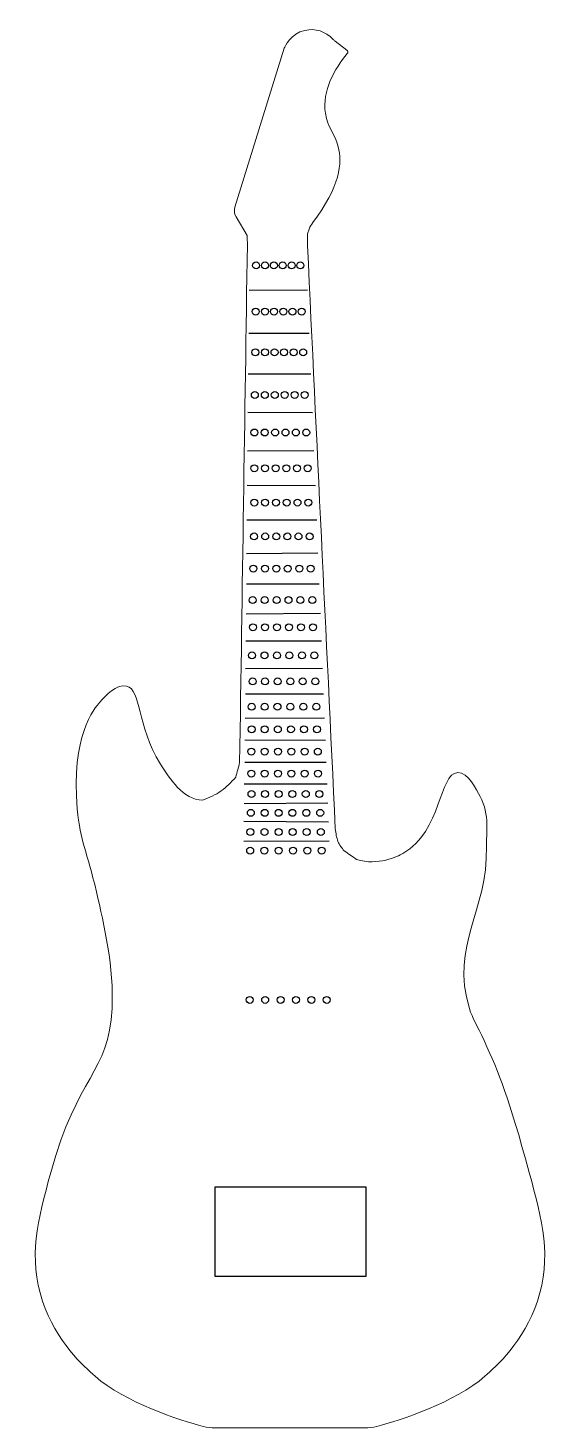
# Model space of a CAD drawing. Header units: inches. Extents: x 8.1 to 23.8, y 2.8 to 44.7.
import ezdxf

# ---------------------------------------------------------------- set-up
doc = ezdxf.new("R2010")
doc.units = ezdxf.units.IN
doc.header["$MEASUREMENT"] = 0
doc.layers.add('Frets', color=7, linetype='Continuous')
doc.layers.add('LED Holes', color=7, linetype='Continuous')
doc.layers.add('Guitar Outline', color=7, linetype='Continuous', lineweight=0)

# ---------------------------------------------------------------- blocks, each defined once
blk = doc.blocks.new('*U0')
blk.add_circle((0, 0), 0.104)
blk = doc.blocks.new('*U1')
at = {"layer": 'LED Holes', "color": 0, "linetype": 'ByBlock', "lineweight": -2, "transparency": 16777216}
for p in [(-1.327, 0), (-1.061, 0), (-0.796, 0), (-0.531, 0), (-0.265, 0), (0, 0)]:
    blk.add_blockref('*U0', p, dxfattribs=at)
blk = doc.blocks.new('*U3')
blk.add_circle((0, 0), 0.104)
blk = doc.blocks.new('*U4')
at = {"layer": 'LED Holes', "color": 0, "linetype": 'ByBlock', "lineweight": -2, "transparency": 16777216}
for p in [(-1.378, 0), (-1.102, 0), (-0.827, 0), (-0.551, 0), (-0.276, 0), (0, 0)]:
    blk.add_blockref('*U3', p, dxfattribs=at)
blk = doc.blocks.new('*U6')
blk.add_circle((0, 0), 0.104)
blk = doc.blocks.new('*U7')
at = {"layer": 'LED Holes', "color": 0, "linetype": 'ByBlock', "lineweight": -2, "transparency": 16777216}
for p in [(-1.429, 0), (-1.143, 0), (-0.857, 0), (-0.572, 0), (-0.286, 0), (0, 0)]:
    blk.add_blockref('*U6', p, dxfattribs=at)
blk = doc.blocks.new('*U9')
blk.add_circle((0, 0), 0.104)
blk = doc.blocks.new('*U10')
at = {"layer": 'LED Holes', "color": 0, "linetype": 'ByBlock', "lineweight": -2, "transparency": 16777216}
for p in [(-1.493, 0), (-1.195, 0), (-0.896, 0), (-0.597, 0), (-0.299, 0), (0, 0)]:
    blk.add_blockref('*U9', p, dxfattribs=at)
blk = doc.blocks.new('*U12')
blk.add_circle((0, 0), 0.104)
blk = doc.blocks.new('*U13')
at = {"layer": 'LED Holes', "color": 0, "linetype": 'ByBlock', "lineweight": -2, "transparency": 16777216}
for p in [(-1.55, 0), (-1.24, 0), (-0.93, 0), (-0.62, 0), (-0.31, 0), (0, 0)]:
    blk.add_blockref('*U12', p, dxfattribs=at)
blk = doc.blocks.new('*U15')
blk.add_circle((0, 0), 0.104)
blk = doc.blocks.new('*U16')
at = {"layer": 'LED Holes', "color": 0, "linetype": 'ByBlock', "lineweight": -2, "transparency": 16777216}
for p in [(-1.6, 0), (-1.28, 0), (-0.96, 0), (-0.64, 0), (-0.32, 0), (0, 0)]:
    blk.add_blockref('*U15', p, dxfattribs=at)
blk = doc.blocks.new('*U18')
blk.add_circle((0, 0), 0.104)
blk = doc.blocks.new('*U19')
at = {"layer": 'LED Holes', "color": 0, "linetype": 'ByBlock', "lineweight": -2, "transparency": 16777216}
for p in [(-1.615, 0), (-1.292, 0), (-0.969, 0), (-0.646, 0), (-0.323, 0), (0, 0)]:
    blk.add_blockref('*U18', p, dxfattribs=at)
blk = doc.blocks.new('*U21')
blk.add_circle((0, 0), 0.104)
blk = doc.blocks.new('*U22')
at = {"layer": 'LED Holes', "color": 0, "linetype": 'ByBlock', "lineweight": -2, "transparency": 16777216}
for p in [(-1.663, 0), (-1.33, 0), (-0.998, 0), (-0.665, 0), (-0.333, 0), (0, 0)]:
    blk.add_blockref('*U21', p, dxfattribs=at)
blk = doc.blocks.new('*U24')
blk.add_circle((0, 0), 0.104)
blk = doc.blocks.new('*U25')
at = {"layer": 'LED Holes', "color": 0, "linetype": 'ByBlock', "lineweight": -2, "transparency": 16777216}
for p in [(-1.716, 0), (-1.372, 0), (-1.029, 0), (-0.686, 0), (-0.343, 0), (0, 0)]:
    blk.add_blockref('*U24', p, dxfattribs=at)
blk = doc.blocks.new('*U27')
blk.add_circle((0, 0), 0.104)
blk = doc.blocks.new('*U28')
at = {"layer": 'LED Holes', "color": 0, "linetype": 'ByBlock', "lineweight": -2, "transparency": 16777216}
for p in [(-1.783, 0), (-1.427, 0), (-1.07, 0), (-0.713, 0), (-0.357, 0), (0, 0)]:
    blk.add_blockref('*U27', p, dxfattribs=at)
blk = doc.blocks.new('*U30')
blk.add_circle((0, 0), 0.104)
blk = doc.blocks.new('*U31')
at = {"layer": 'LED Holes', "color": 0, "linetype": 'ByBlock', "lineweight": -2, "transparency": 16777216}
for p in [(-1.796, 0), (-1.437, 0), (-1.078, 0), (-0.719, 0), (-0.359, 0), (0, 0)]:
    blk.add_blockref('*U30', p, dxfattribs=at)
blk = doc.blocks.new('*U33')
blk.add_circle((0, 0), 0.104)
blk = doc.blocks.new('*U34')
at = {"layer": 'LED Holes', "color": 0, "linetype": 'ByBlock', "lineweight": -2, "transparency": 16777216}
for p in [(-1.867, 0), (-1.493, 0), (-1.12, 0), (-0.747, 0), (-0.373, 0), (0, 0)]:
    blk.add_blockref('*U33', p, dxfattribs=at)
blk = doc.blocks.new('*U36')
blk.add_circle((0, 0), 0.104)
blk = doc.blocks.new('*U37')
at = {"layer": 'LED Holes', "color": 0, "linetype": 'ByBlock', "lineweight": -2, "transparency": 16777216}
for p in [(-1.88, 0), (-1.504, 0), (-1.128, 0), (-0.752, 0), (-0.376, 0), (0, 0)]:
    blk.add_blockref('*U36', p, dxfattribs=at)
blk = doc.blocks.new('*U39')
blk.add_circle((0, 0), 0.104)
blk = doc.blocks.new('*U40')
at = {"layer": 'LED Holes', "color": 0, "linetype": 'ByBlock', "lineweight": -2, "transparency": 16777216}
for p in [(-1.933, 0), (-1.547, 0), (-1.16, 0), (-0.773, 0), (-0.387, 0), (0, 0)]:
    blk.add_blockref('*U39', p, dxfattribs=at)
blk = doc.blocks.new('*U42')
blk.add_circle((0, 0), 0.104)
blk = doc.blocks.new('*U43')
at = {"layer": 'LED Holes', "color": 0, "linetype": 'ByBlock', "lineweight": -2, "transparency": 16777216}
for p in [(-1.952, 0), (-1.562, 0), (-1.171, 0), (-0.781, 0), (-0.39, 0), (0, 0)]:
    blk.add_blockref('*U42', p, dxfattribs=at)
blk = doc.blocks.new('*U45')
blk.add_circle((0, 0), 0.104)
blk = doc.blocks.new('*U46')
at = {"layer": 'LED Holes', "color": 0, "linetype": 'ByBlock', "lineweight": -2, "transparency": 16777216}
for p in [(-1.987, 0), (-1.59, 0), (-1.192, 0), (-0.795, 0), (-0.397, 0), (0, 0)]:
    blk.add_blockref('*U45', p, dxfattribs=at)
blk = doc.blocks.new('*U48')
blk.add_circle((0, 0), 0.104)
blk = doc.blocks.new('*U49')
at = {"layer": 'LED Holes', "color": 0, "linetype": 'ByBlock', "lineweight": -2, "transparency": 16777216}
for p in [(-2.001, 0), (-1.601, 0), (-1.2, 0), (-0.8, 0), (-0.4, 0), (0, 0)]:
    blk.add_blockref('*U48', p, dxfattribs=at)
blk = doc.blocks.new('*U51')
blk.add_circle((0, 0), 0.104)
blk = doc.blocks.new('*U52')
at = {"layer": 'LED Holes', "color": 0, "linetype": 'ByBlock', "lineweight": -2, "transparency": 16777216}
for p in [(-2.033, 0), (-1.627, 0), (-1.22, 0), (-0.813, 0), (-0.407, 0), (0, 0)]:
    blk.add_blockref('*U51', p, dxfattribs=at)
blk = doc.blocks.new('*U54')
blk.add_circle((0, 0), 0.104)
blk = doc.blocks.new('*U55')
at = {"layer": 'LED Holes', "color": 0, "linetype": 'ByBlock', "lineweight": -2, "transparency": 16777216}
for p in [(-2.076, 0), (-1.661, 0), (-1.246, 0), (-0.831, 0), (-0.415, 0), (0, 0)]:
    blk.add_blockref('*U54', p, dxfattribs=at)
blk = doc.blocks.new('*U57')
blk.add_circle((0, 0), 0.104)
blk = doc.blocks.new('*U58')
at = {"layer": 'LED Holes', "color": 0, "linetype": 'ByBlock', "lineweight": -2, "transparency": 16777216}
for p in [(-2.108, 0), (-1.686, 0), (-1.265, 0), (-0.843, 0), (-0.422, 0), (0, 0)]:
    blk.add_blockref('*U57', p, dxfattribs=at)
blk = doc.blocks.new('*U60')
blk.add_circle((0, 0), 0.104)
blk = doc.blocks.new('*U61')
at = {"layer": 'LED Holes', "color": 0, "linetype": 'ByBlock', "lineweight": -2, "transparency": 16777216}
for p in [(-2.138, 0), (-1.711, 0), (-1.283, 0), (-0.855, 0), (-0.428, 0), (0, 0)]:
    blk.add_blockref('*U60', p, dxfattribs=at)
blk = doc.blocks.new('*U63')
blk.add_circle((0, 0), 0.104)
blk = doc.blocks.new('*U64')
at = {"layer": 'Frets', "color": 0, "linetype": 'ByBlock', "lineweight": -2, "transparency": 16777216}
for p in [(-2.305, 0), (-1.844, 0), (-1.383, 0), (-0.922, 0), (-0.461, 0), (0, 0)]:
    blk.add_blockref('*U63', p, dxfattribs=at)

msp = doc.modelspace()

# ---------------------------------------------------------------- linework, layer by layer
at = {"layer": 'Frets'}
for p, q in [((16.481, 36.839), (14.73, 36.829)), ((16.532, 35.547), (14.718, 35.545)), ((16.581, 34.323), (14.706, 34.324)), ((16.626, 33.167), (14.696, 33.178)), ((16.671, 32.033), (14.685, 32.027)), ((16.713, 30.983), (14.675, 30.991)), ((16.753, 29.96), (14.666, 29.956)), ((16.792, 28.974), (14.656, 28.955)), ((16.829, 28.048), (14.648, 28.044)), ((16.864, 27.163), (14.639, 27.149)), ((16.896, 26.34), (14.632, 26.341)), ((16.929, 25.519), (14.624, 25.514)), ((16.959, 24.756), (14.617, 24.747)), ((16.988, 24.035), (14.61, 24.027)), ((17.014, 23.369), (14.604, 23.372)), ((17.04, 22.711), (14.598, 22.704)), ((17.066, 22.061), (14.587, 22.061)), ((17.088, 21.487), (14.581, 21.467)), ((17.108, 20.921), (14.576, 20.943)), ((17.13, 20.356), (14.569, 20.346))]:
    msp.add_line(p, q, dxfattribs=at)
msp.add_lwpolyline([(13.708, 7.337), (18.238, 7.337), (18.238, 9.997), (13.708, 9.997)], close=True, dxfattribs=at)
at = {"layer": 'Guitar Outline'}
msp.add_open_spline([(15.954, 2.793), (15.954, 2.793), (13.718, 2.793), (13.718, 2.793), (13.596, 2.793), (13.474, 2.808), (13.356, 2.839), (12.66, 3.023), (11.013, 3.558), (10.117, 4.342), (9.797, 4.622), (8.955, 5.377), (8.547, 6.592), (8.111, 7.886), (8.401, 9.007), (8.791, 10.434), (9.59, 13.361), (10.527, 13.392), (10.627, 15.347), (10.689, 16.565), (10.391, 17.845), (10.16, 18.839), (9.873, 20.069), (9.68, 20.321), (9.587, 21.322), (9.386, 23.481), (10.099, 24.332), (10.266, 24.516), (10.434, 24.703), (10.764, 25.07), (11.062, 24.994), (11.523, 24.876), (11.34, 23.839), (12.08, 22.66), (12.352, 22.227), (12.747, 21.597), (13.343, 21.577), (13.534, 21.658), (13.915, 21.82), (14.193, 22.119), (14.332, 22.269), (14.37, 22.415), (14.409, 22.56), (14.447, 22.706), (14.524, 27.873), (14.601, 33.04), (14.678, 38.207), (14.677, 38.295), (14.676, 38.383), (14.675, 38.472), (14.675, 38.472), (14.339, 39.033), (14.339, 39.033), (14.286, 39.122), (14.273, 39.228), (14.304, 39.326), (14.304, 39.326), (15.784, 44.086), (15.784, 44.086), (15.8, 44.123), (15.968, 44.517), (16.4, 44.616), (16.703, 44.686), (17.024, 44.584), (17.241, 44.352), (17.261, 44.331), (17.281, 44.31), (17.304, 44.293), (17.304, 44.293), (17.654, 44.027), (17.654, 44.027), (17.688, 44.001), (17.693, 43.953), (17.666, 43.92), (17.29, 43.458), (16.913, 42.821), (17.015, 42.133), (17.08, 41.697), (17.295, 41.531), (17.397, 41.135), (17.521, 40.658), (17.459, 39.935), (16.634, 38.863), (16.59, 38.805), (16.556, 38.74), (16.531, 38.671), (16.531, 38.671), (16.479, 38.522), (16.479, 38.522), (16.479, 38.406), (16.478, 38.291), (16.478, 38.176), (16.755, 32.359), (17.032, 26.541), (17.31, 20.724), (17.328, 20.59), (17.365, 20.323), (17.504, 20.151), (17.574, 20.065), (17.699, 19.978), (17.824, 19.891), (17.949, 19.805), (18.593, 19.604), (19.171, 19.896), (19.329, 19.985), (20.516, 20.651), (20.407, 22.388), (20.974, 22.405), (21.286, 22.414), (21.535, 21.889), (21.642, 21.694), (21.947, 21.136), (21.824, 20.568), (21.833, 20.197), (21.885, 18.215), (20.743, 17.279), (21.324, 15.347), (21.413, 15.052), (21.566, 14.818), (21.764, 14.387), (22.225, 13.386), (22.492, 12.723), (23.117, 10.434), (23.507, 9.007), (23.797, 7.886), (23.361, 6.592), (22.953, 5.377), (22.111, 4.622), (21.791, 4.342), (20.895, 3.558), (19.248, 3.023), (18.552, 2.839), (18.434, 2.808), (18.312, 2.793), (18.19, 2.793), (18.19, 2.793), (15.954, 2.793), (15.954, 2.793)], degree=3, knots=[0, 0, 0, 0, 1, 1, 1, 2, 2, 2, 3, 3, 3, 4, 4, 4, 5, 5, 5, 6, 6, 6, 7, 7, 7, 8, 8, 8, 9, 9, 9, 10, 10, 10, 11, 11, 11, 12, 12, 12, 12.5, 13, 13, 13, 14, 14, 14, 15, 15, 15, 16, 16, 16, 17, 17, 17, 18, 18, 18, 19, 19, 19, 20, 20, 20, 21, 21, 21, 22, 22, 22, 23, 23, 23, 24, 24, 24, 25, 25, 25, 26, 26, 26, 27, 27, 27, 28, 28, 28, 29, 29, 29, 30, 30, 30, 31, 31, 31, 31.5, 32, 32, 32, 33, 33, 33, 34, 34, 34, 35, 35, 35, 36, 36, 36, 37, 37, 37, 38, 38, 38, 39, 39, 39, 40, 40, 40, 41, 41, 41, 42, 42, 42, 43, 43, 43, 44, 44, 44, 45, 45, 45, 45], dxfattribs=at)

# ---------------------------------------------------------------- block references
at = {"layer": 'Frets'}
msp.add_blockref('*U64', (17.055, 15.604), dxfattribs=at)
at = {"layer": 'LED Holes'}
for name, p in [('*U1', (16.267, 37.583)), ('*U4', (16.304, 36.201)), ('*U7', (16.348, 34.981)), ('*U10', (16.395, 33.707)), ('*U13', (16.439, 32.582)), ('*U16', (16.483, 31.512)), ('*U19', (16.501, 30.486)), ('*U22', (16.541, 29.471)), ('*U25', (16.574, 28.51)), ('*U28', (16.622, 27.567)), ('*U31', (16.64, 26.754)), ('*U34', (16.684, 25.913)), ('*U37', (16.713, 25.134)), ('*U40', (16.739, 24.377)), ('*U43', (16.761, 23.7)), ('*U46', (16.787, 23.034)), ('*U49', (16.794, 22.375)), ('*U52', (16.834, 21.764)), ('*U55', (16.858, 21.201)), ('*U58', (16.877, 20.627)), ('*U61', (16.9, 20.07))]:
    msp.add_blockref(name, p, dxfattribs=at)

doc.saveas('drawing.dxf')
